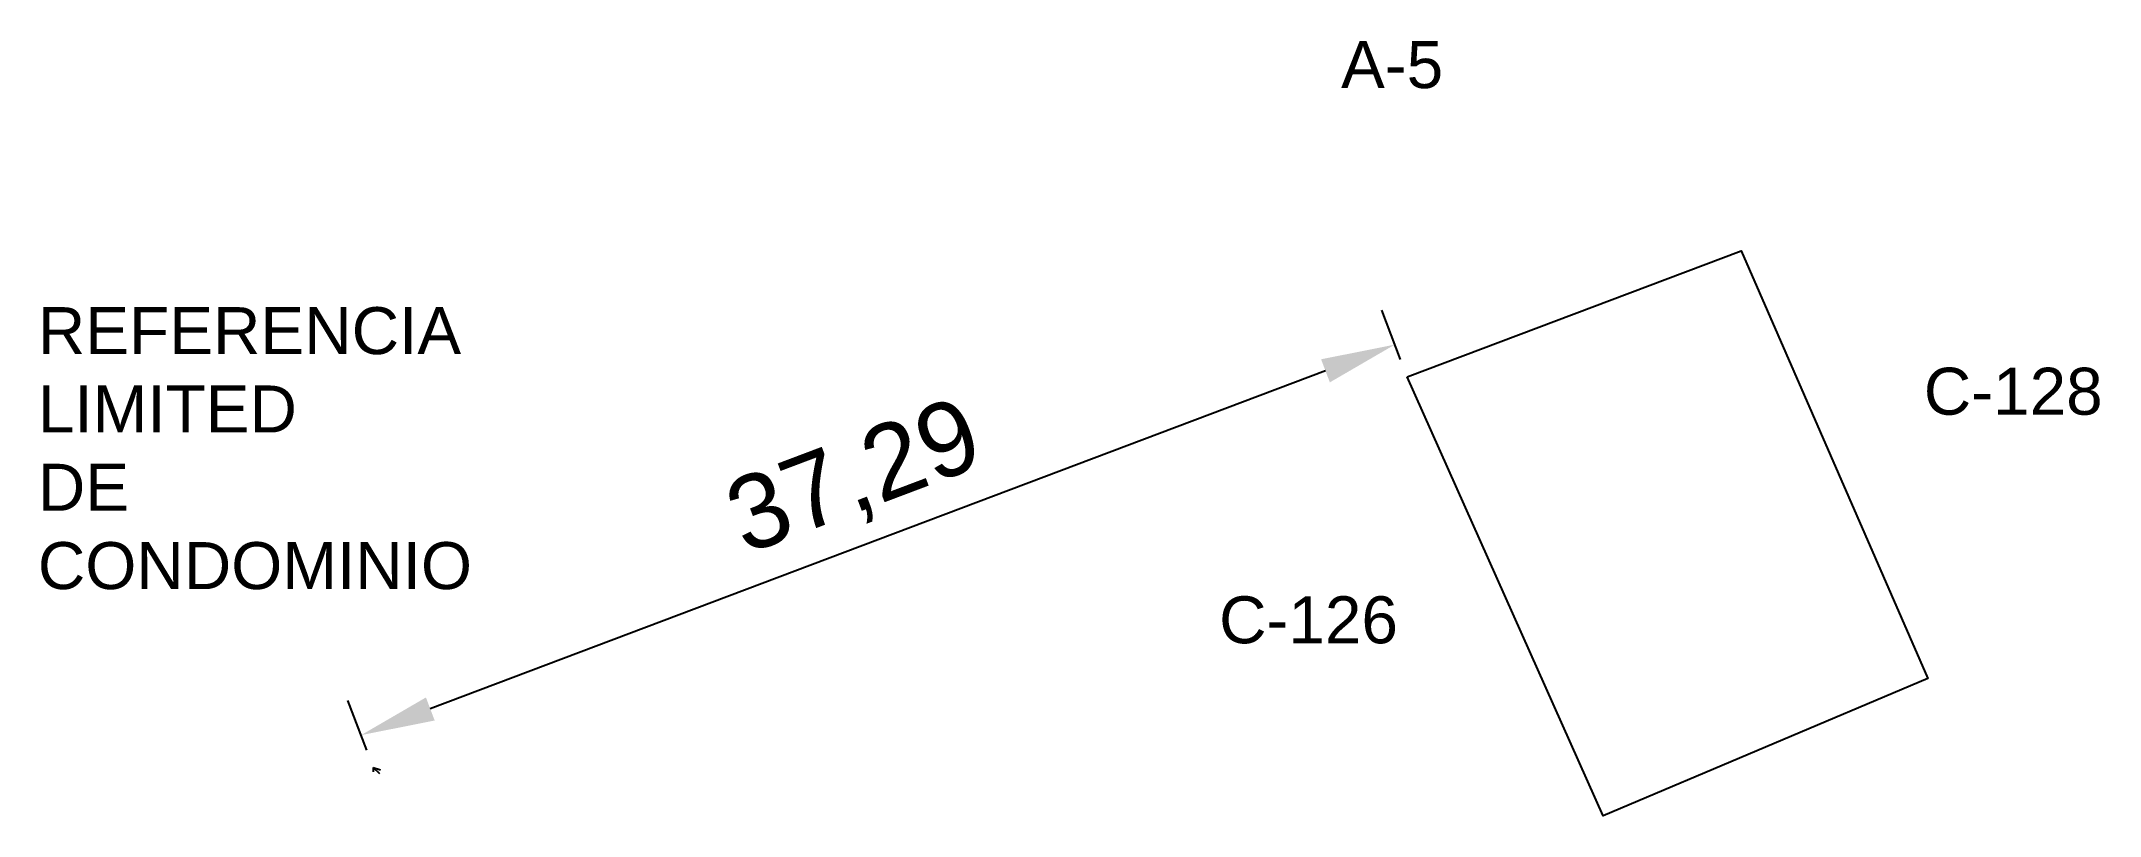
# Model space of a CAD drawing. Header units: millimetres. Extents: x 586678.4 to 586747.8, y 1333648.7 to 1333674.9.
import ezdxf

# ---------------------------------------------------------------- set-up
doc = ezdxf.new("R2010")
doc.units = ezdxf.units.MM
doc.styles.get("Standard").update_dxf_attribs({"font": 'arial.ttf'})
doc.dimstyles.new('ISO-25', dxfattribs={"dimtxt": 2.5, "dimasz": 2.5, "dimexe": 1.25, "dimexo": 0.625, "dimtad": 1, "dimtxsty": 'Standard', "dimcen": 2.5, "dimadec": 0, "dimazin": 0, "dimtfac": 1, "dimtmove": 0, "dimatfit": 3, "dimfxl": 1, "dimarcsym": 0})

# ---------------------------------------------------------------- blocks, each defined once
blk = doc.blocks.new('*D2')
at = {"color": 0, "lineweight": -2, "transparency": 16777216}
for p, q in [((586724.25, 1333664.123), (586723.616, 1333665.8)), ((586721.72, 1333663.746), (586691.514, 1333652.326)), ((586689.368, 1333650.935), (586688.734, 1333652.612))]:
    blk.add_line(p, q, dxfattribs=at)
at = {"color": 0, "transparency": 16777216}
for points in [[(586721.572, 1333664.136), (586721.867, 1333663.356), (586724.058, 1333664.63)], [(586691.367, 1333652.716), (586691.662, 1333651.937), (586689.176, 1333651.442)]]:
    blk.add_solid(points, dxfattribs=at)
at = {"layer": 'Defpoints', "color": 0, "transparency": 16777216}
for p in [(586724.471, 1333663.538), (586689.176, 1333651.442), (586689.589, 1333650.35)]:
    blk.add_point(p, dxfattribs=at)
at = {"color": 0, "transparency": 16777216, "insert": (586705.865, 1333660.026), "char_height": 2.5, "attachment_point": 5, "rotation": 20.71033}
blk.add_mtext('37,29', dxfattribs=at)

msp = doc.modelspace()

# ---------------------------------------------------------------- linework, layer by layer
msp.add_lwpolyline([(586724.471, 1333663.538), (586735.741, 1333667.802), (586742.049, 1333653.356), (586731.094, 1333648.717)], close=True)
for points in [[(586689.589, 1333650.35), (586689.796, 1333650.153)], [(586689.589, 1333650.35), (586689.589, 1333650.209)], [(586689.589, 1333650.35), (586689.833, 1333650.276)]]:
    msp.add_lwpolyline(points)

# ---------------------------------------------------------------- texts
at = {"attachment_point": 1}
for s, insert, char_height in [('A-5', (586722.244, 1333674.88), 1.5865), ('REFERENCIA  LIMITED DE CONDOMINIO ', (586678.272, 1333665.896), 1.58647), ('C-128', (586741.909, 1333663.851), 1.5865), ('C-126', (586718.13, 1333656.131), 1.5865)]:
    msp.add_mtext_dynamic_manual_height_columns(s, width=3.15963, gutter_width=7.932, heights=[0], dxfattribs=dict(at, insert=insert, char_height=char_height))

# ---------------------------------------------------------------- dimensions: what is measured, and where the dimension line sits
dim = msp.add_aligned_dim(p1=(586724.471, 1333663.538), p2=(586689.589, 1333650.35), distance=-1.168, dimstyle='ISO-25')
dim.commit()
dim.dimension.update_dxf_attribs({"geometry": '*D2', "text_midpoint": (586705.865, 1333660.026)})

doc.saveas('drawing.dxf')
